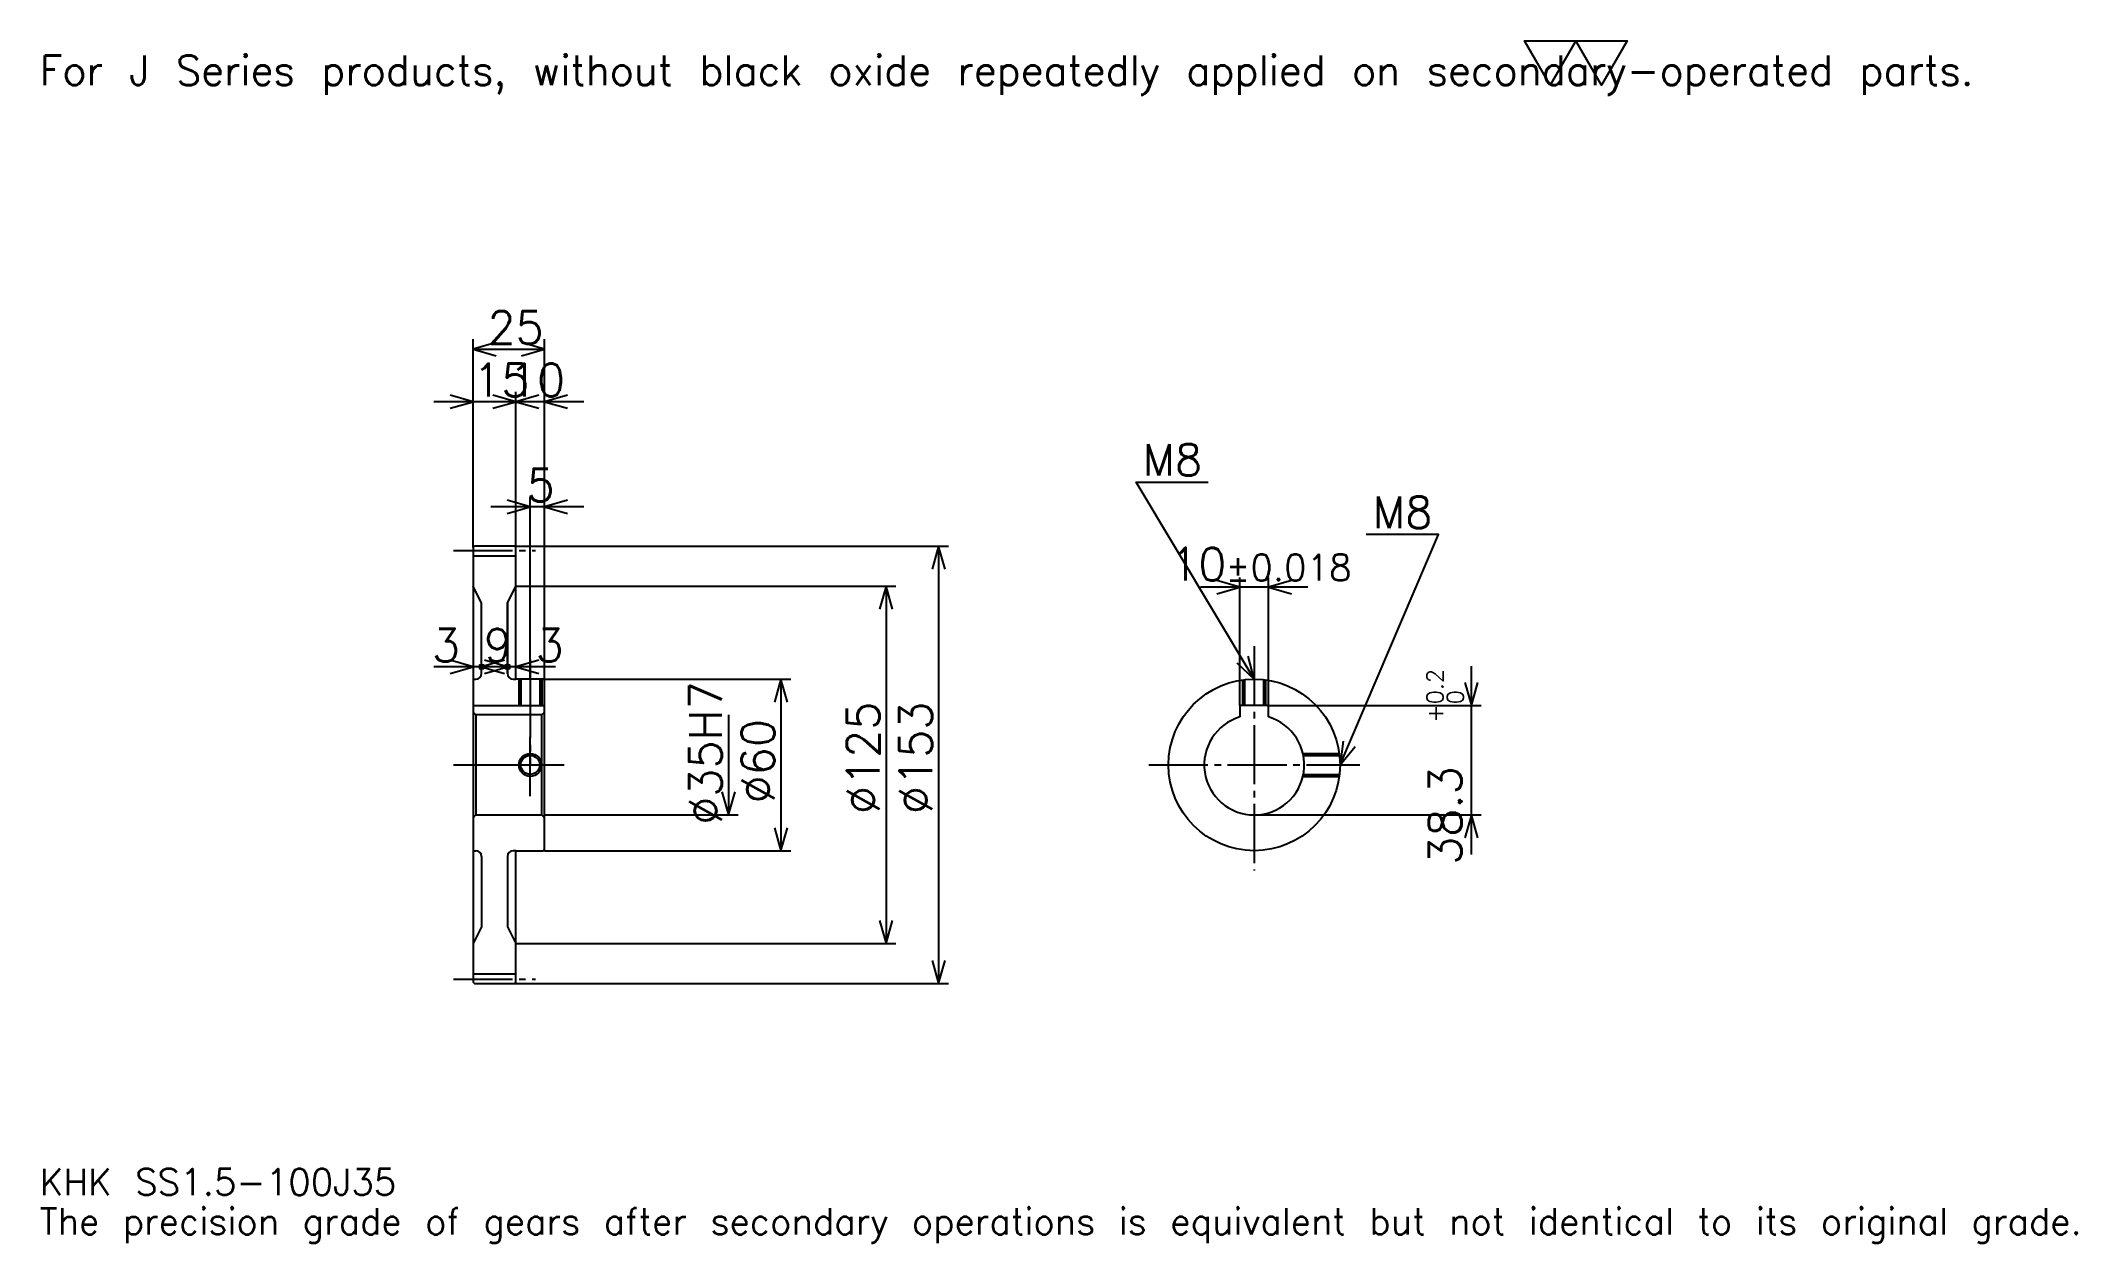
# Model space of a CAD drawing. Extents: x 23 to 736, y 8 to 429.
import ezdxf

# ---------------------------------------------------------------- set-up
doc = ezdxf.new("R2010")
doc.units = 0
doc.linetypes.add('DASHDOT', pattern=[27.567567, 20.675676, -2.297297, 2.297297, -2.297297])
doc.layers.get('0').update_dxf_attribs({"linetype": 'CONTINUOUS'})
doc.layers.add('DASHDOT', color=6, linetype='DASHDOT')
doc.styles.add('KANJI', font='TXT', dxfattribs={"bigfont": 'BIGFONT'})

msp = doc.modelspace()

# ---------------------------------------------------------------- linework, layer by layer
at = {"color": 5}
for p, q in [((174.594589, 252.24324), (174.594589, 324.608093)), ((174.594589, 321.16217), (199.594589, 321.16217)), ((199.594589, 252.24324), (199.594589, 324.608093)), ((203.378372, 302.783783), (160.810806, 302.783783)), ((213.378372, 302.783783), (175.810806, 302.783783)), ((189.594589, 252.24324), (189.594589, 306.229736)), ((213.378372, 266.027039), (180.810806, 266.027039)), ((194.594589, 252.24324), (194.594589, 269.472961)), ((174.594589, 251.74324), (174.594589, 252.24324)), ((189.094589, 252.24324), (199.594589, 252.24324)), ((189.594589, 251.74324), (189.594589, 252.24324)), ((194.594589, 205.74324), (194.594589, 252.24324)), ((194.594589, 205.74324), (194.594589, 252.24324)), ((199.594589, 252.24324), (340.878387, 252.24324)), ((199.594589, 205.24324), (199.594589, 252.24324)), ((337.432434, 252.24324), (337.432434, 99.24324)), ((189.594589, 238.24324), (199.594589, 238.24324)), ((199.594589, 238.24324), (322.5, 238.24324)), ((319.054047, 238.24324), (319.054047, 113.24324)), ((466.621643, 237.905396), (429.054077, 237.905396)), ((442.83783, 196.543243), (442.83783, 241.351349)), ((452.83783, 196.543243), (452.83783, 241.351349)), ((191.378372, 210.040543), (160.810806, 210.040543)), ((200.378372, 210.040543), (163.810806, 210.040543)), ((203.378372, 210.040543), (172.810806, 210.040543)), ((523.783813, 144.459457), (523.783813, 210.327026)), ((199.594589, 205.74324), (285.743225, 205.74324)), ((282.297302, 205.74324), (282.297302, 145.74324)), ((263.918915, 193.24324), (263.918915, 158.24324)), ((452.83783, 196.543243), (527.229736, 196.543243)), ((199.594589, 158.24324), (267.364868, 158.24324)), ((447.83783, 158.24324), (527.229736, 158.24324)), ((199.594589, 145.74324), (285.743225, 145.74324)), ((189.594589, 113.24324), (199.594589, 113.24324)), ((199.594589, 113.24324), (322.5, 113.24324)), ((189.094589, 99.24324), (199.594589, 99.24324)), ((199.594589, 99.24324), (340.878387, 99.24324))]:
    msp.add_line(p, q, dxfattribs=at)
at = {"color": 4}
for p, q in [((174.594589, 248.86824), (189.594589, 248.86824)), ((186.594589, 232.355408), (186.594589, 207.74324)), ((174.594589, 205.74324), (175.594589, 205.74324)), ((188.594589, 205.74324), (189.594589, 205.74324)), ((174.594589, 196.543243), (199.594589, 196.543243)), ((199.594589, 194.24324), (198.594589, 193.24324)), ((174.594589, 157.24324), (175.594589, 158.24324)), ((199.594589, 157.24324), (198.594589, 158.24324)), ((174.594589, 145.74324), (175.594589, 145.74324)), ((186.594589, 143.74324), (186.594589, 119.131073)), ((189.594589, 145.74324), (188.594589, 145.74324)), ((174.594589, 102.61824), (189.594589, 102.61824))]:
    msp.add_line(p, q, dxfattribs=at)
at = {"color": 7}
msp.add_lwpolyline([(551.351379, 413.513519), (542.391907, 429.043243), (578.229736, 429.043243), (569.270325, 413.513519), (560.310852, 429.043243), (551.351379, 413.513519)], dxfattribs=at)
at = {"color": 5}
for points in [[(182.635132, 323.459473), (174.594589, 321.16217), (182.635132, 318.864868)], [(191.554047, 318.864868), (199.594589, 321.16217), (191.554047, 323.459473)], [(166.554047, 300.486481), (174.594589, 302.783783), (166.554047, 305.081085)], [(181.554047, 300.486481), (189.594589, 302.783783), (181.554047, 305.081085)], [(197.635132, 305.081085), (189.594589, 302.783783), (197.635132, 300.486481)], [(207.635132, 305.081085), (199.594589, 302.783783), (207.635132, 300.486481)], [(447.83783, 205.74324), (406.486481, 274.66217), (431.756775, 274.66217)], [(186.554047, 263.729736), (194.594589, 266.027039), (186.554047, 268.32431)], [(207.635132, 268.32431), (199.594589, 266.027039), (207.635132, 263.729736)], [(339.729736, 244.202698), (337.432434, 252.24324), (335.135132, 244.202698)], [(477.83783, 175.74324), (512.297302, 256.283783), (487.027039, 256.283783)], [(321.351349, 230.202698), (319.054047, 238.24324), (316.756744, 230.202698)], [(434.797302, 235.608093), (442.83783, 237.905396), (434.797302, 240.202698)], [(460.878357, 240.202698), (452.83783, 237.905396), (460.878357, 235.608093)], [(441.731079, 211.455994), (447.83783, 205.74324), (445.670959, 213.819901)], [(166.554047, 207.74324), (174.594589, 210.040543), (166.554047, 212.33783)], [(177.594589, 210.040543), (176.905396, 210.729736), (178.283783, 210.729736), (178.283783, 209.351349), (176.905396, 209.351349), (176.905396, 210.729736), (177.594589, 210.040543), (178.283783, 209.351349), (178.283783, 210.729736), (177.594589, 210.040543)], [(185.635132, 212.33783), (177.594589, 210.040543), (185.635132, 207.74324)], [(178.554047, 207.74324), (186.594589, 210.040543), (178.554047, 212.33783)], [(186.594589, 210.040543), (185.905396, 210.729736), (187.283783, 210.729736), (187.283783, 209.351349), (185.905396, 209.351349), (185.905396, 210.729736), (186.594589, 210.040543), (187.283783, 209.351349), (187.283783, 210.729736), (186.594589, 210.040543)], [(197.635132, 212.33783), (189.594589, 210.040543), (197.635132, 207.74324)], [(284.594604, 197.702698), (282.297302, 205.74324), (280, 197.702698)], [(521.486511, 204.583786), (523.783813, 196.543243), (526.081116, 204.583786)], [(478.88855, 184.039246), (477.83783, 175.74324), (483.112793, 182.231918)], [(261.621613, 166.283783), (263.918915, 158.24324), (266.216217, 166.283783)], [(526.081116, 150.202698), (523.783813, 158.24324), (521.486511, 150.202698)], [(280, 153.783783), (282.297302, 145.74324), (284.594604, 153.783783)], [(316.756744, 121.283783), (319.054047, 113.24324), (321.351349, 121.283783)], [(335.135132, 107.283783), (337.432434, 99.24324), (339.729736, 107.283783)]]:
    msp.add_lwpolyline(points, dxfattribs=at)
at = {"color": 4}
for points in [[(189.594589, 251.74324), (189.094589, 252.24324), (175.094589, 252.24324), (174.594589, 251.74324), (174.594589, 157.24324)], [(174.594589, 157.24324), (174.594589, 99.74324), (175.094589, 99.24324), (189.094589, 99.24324), (189.594589, 99.74324), (189.594589, 145.74324), (199.094589, 145.74324), (199.594589, 146.24324), (199.594589, 205.24324), (199.094589, 205.74324), (189.594589, 205.74324), (189.594589, 251.74324)], [(177.594589, 207.74324), (177.594589, 232.355408), (174.594589, 238.24324)], [(186.594589, 207.74324), (186.594589, 232.355408), (189.594589, 238.24324)], [(190.594589, 205.74324), (190.594589, 196.543243)], [(191.269592, 205.74324), (191.269592, 196.543243)], [(197.919586, 205.74324), (197.919586, 196.543243)], [(198.594589, 205.74324), (198.594589, 196.543243)], [(443.83783, 196.543243), (443.83783, 205.475372)], [(444.512817, 196.543243), (444.512817, 205.558411)], [(451.162842, 196.543243), (451.162842, 205.558411)], [(451.83783, 196.543243), (451.83783, 205.475372)], [(174.594589, 194.24324), (175.594589, 193.24324), (175.594589, 158.24324), (198.594589, 158.24324), (198.594589, 193.24324), (175.594589, 193.24324)], [(452.83783, 192.513748), (452.83783, 196.543243), (442.83783, 196.543243), (442.83783, 192.513748)], [(464.874573, 179.74324), (477.570007, 179.74324)], [(465.019043, 179.068237), (477.653015, 179.068237)], [(464.874573, 171.74324), (477.570007, 171.74324)], [(465.019043, 172.418243), (477.653015, 172.418243)], [(177.594589, 143.74324), (177.594589, 119.131073), (174.594589, 113.24324)], [(186.594589, 143.74324), (186.594589, 119.131073), (189.594589, 113.24324)]]:
    msp.add_lwpolyline(points, dxfattribs=at)
for centre, radius in [((447.83783, 175.74324), 30), ((194.594589, 175.74324), 3.325)]:
    msp.add_circle(centre, radius, dxfattribs=at)
at = {"color": 7}
msp.add_circle((194.594589, 175.74324), 4, dxfattribs=at)
at = {"color": 4}
for centre, radius, start, end in [((175.594589, 207.74324), 2, 270, 0), ((188.594589, 207.74324), 2, 180, 270), ((447.83783, 175.74324), 17.5, 106.601549926, 73.398450074), ((175.594589, 143.74324), 2, 0, 90), ((188.594589, 143.74324), 2, 90, 180)]:
    msp.add_arc(centre, radius, start, end, dxfattribs=at)
at = {"layer": 'DASHDOT', "color": 7}
for p, q in [((167.702698, 250.74324), (196.486481, 250.74324)), ((447.83783, 217.229736), (447.83783, 138.851349)), ((194.594589, 205.74324), (194.594589, 175.74324)), ((167.702698, 175.74324), (206.486481, 175.74324)), ((410.945923, 175.74324), (484.729736, 175.74324)), ((167.702698, 100.74324), (196.486481, 100.74324))]:
    msp.add_line(p, q, dxfattribs=at)
for points in [[(194.594589, 212.635132), (194.594589, 189.651352)], [(194.594589, 164.851349), (194.594589, 186.635132)], [(183.702698, 175.74324), (205.486481, 175.74324)]]:
    msp.add_lwpolyline(points, dxfattribs=at)

# ---------------------------------------------------------------- texts
at = {"color": 7, "style": 'KANJI'}
for s, height, p in [('For J Series products, without black oxide repeatedly applied on secondary-operated parts.', 10.337838, (22.972973, 413.513519)), ('25', 11.486486, (179.628372, 323)), ('15', 11.486486, (174.628372, 304.621643)), ('10', 11.486486, (187.128372, 304.621643)), ('M8', 11.027027, (408.783783, 276.959473)), ('5', 11.486486, (193.361481, 267.864868)), ('M8', 11.027027, (489.324341, 258.581085)), ('10', 11.486486, (418.384216, 240.202698)), ('%%p0.018', 9.189189, (437.794983, 240.202698)), ('3', 11.486486, (160.236481, 211.878372)), ('9', 11.486486, (178.361481, 211.878372)), ('3', 11.486486, (196.486481, 211.878372)), ('KHK SS1.5-100J35', 9.189189, (22.972973, 25.270269)), ('The precision grade of gears after secondary operations is equivalent but not identical to its original grade.', 9.189189, (22.972973, 11.486486))]:
    msp.add_text(s, height=height, dxfattribs=at).set_placement(p)
for s, height, p in [('0.2', 5.743243, (513.905396, 196.961639)), ('%%c35H7', 11.486486, (261.621613, 154.780396)), ('0', 5.743243, (521.027039, 196.961639)), ('%%c125', 11.486486, (316.756744, 158.513519)), ('%%c153', 11.486486, (335.135132, 158.513519)), ('+', 5.743243, (513.905396, 190.529205)), ('%%c60', 11.486486, (280, 162.246613)), ('38.3', 11.486486, (520.33783, 140.811157))]:
    msp.add_text(s, height=height, rotation=90, dxfattribs=at).set_placement(p)

doc.saveas('drawing.dxf')
